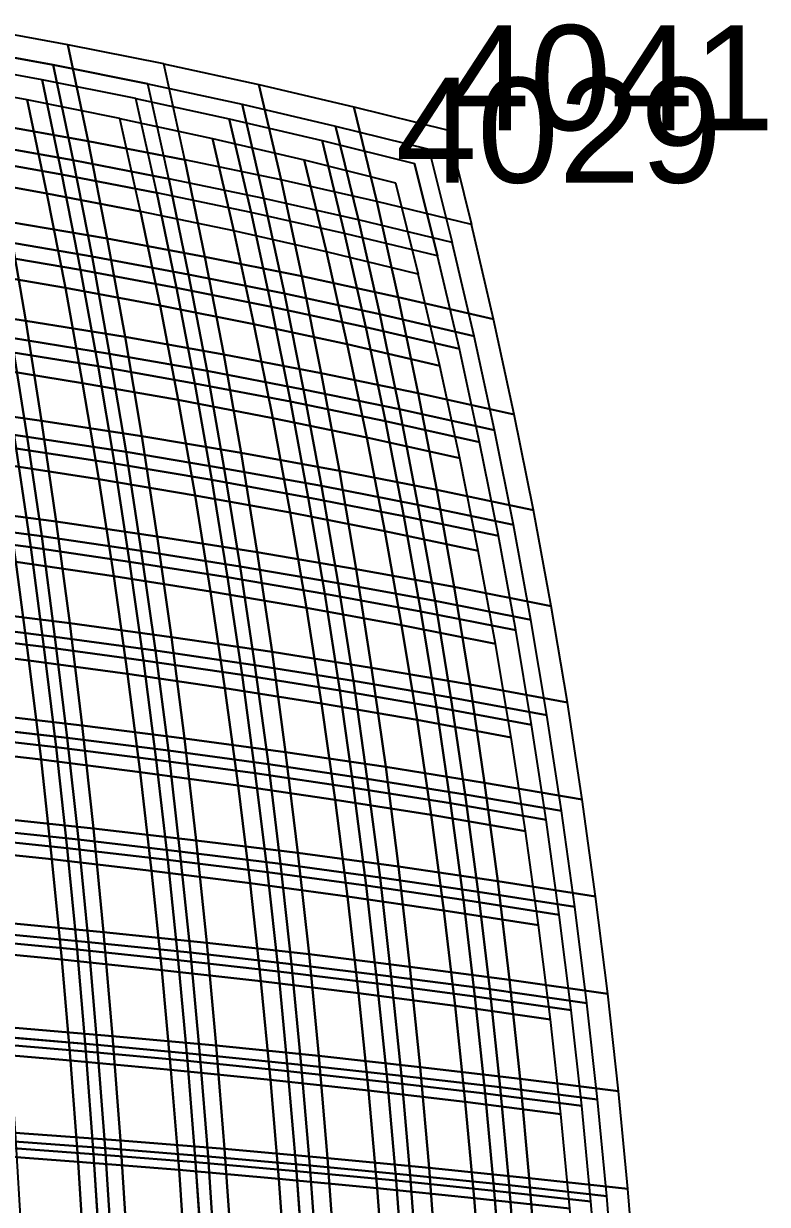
# Model space of a CAD drawing. Extents: x -19.1 to 22, y -19.1 to 19.9.
# Drawn here: x 12.11 to 19.19, y 5.92 to 17.17 of the extents above; entities that cross this region are included whole.
import ezdxf

# ---------------------------------------------------------------- set-up
doc = ezdxf.new("R2010")
doc.units = 0
for name, color, linetype in [('ERRORS', 7, 'CONTINUOUS'), ('LOWERTENDONS', 7, 'CONTINUOUS'), ('TESTBASES', 7, 'CONTINUOUS'), ('UPPERTENDONS', 7, 'CONTINUOUS')]:
    doc.layers.add(name, color=color, linetype=linetype)
doc.styles.get("Standard").update_dxf_attribs({"font": 'ARIAL.TTF', "width": 40, "oblique": 50})

msp = doc.modelspace()

# ---------------------------------------------------------------- linework, layer by layer
at = {"layer": 'LOWERTENDONS'}
for p, q in [((12.288, 16.631, 28.064), (12.477, 15.731, 28.497)), ((13.38, 15.557, 28.181), (13.181, 16.453, 27.764)), ((14.07, 16.26, 27.438), (14.277, 15.369, 27.842)), ((14.954, 16.053, 27.09), (15.168, 15.168, 27.477)), ((16.053, 14.954, 27.09), (15.834, 15.834, 26.718)), ((12.477, 15.731, 28.497), (12.655, 14.821, 28.903)), ((13.567, 14.652, 28.574), (13.38, 15.557, 28.181)), ((14.277, 15.369, 27.842), (14.471, 14.471, 28.221)), ((15.168, 15.168, 27.477), (15.369, 14.277, 27.842)), ((16.26, 14.07, 27.438), (16.053, 14.954, 27.09)), ((12.655, 14.821, 28.903), (12.821, 13.904, 29.283)), ((13.741, 13.741, 28.942), (13.567, 14.652, 28.574)), ((14.471, 14.471, 28.221), (14.652, 13.567, 28.574)), ((15.369, 14.277, 27.842), (15.557, 13.38, 28.181)), ((16.453, 13.181, 27.764), (16.26, 14.07, 27.438)), ((12.821, 13.904, 29.283), (12.977, 12.977, 29.638)), ((13.904, 12.821, 29.283), (13.741, 13.741, 28.942)), ((14.652, 13.567, 28.574), (14.821, 12.655, 28.903)), ((15.557, 13.38, 28.181), (15.731, 12.477, 28.497)), ((16.631, 12.288, 28.064), (16.453, 13.181, 27.764)), ((12.18, 12.18, 30.308), (12.042, 13.121, 29.968)), ((12.977, 12.977, 29.638), (13.121, 12.042, 29.968)), ((14.053, 11.895, 29.601), (13.904, 12.821, 29.283)), ((14.821, 12.655, 28.903), (14.978, 11.738, 29.208)), ((15.731, 12.477, 28.497), (15.892, 11.57, 28.789)), ((16.797, 11.391, 28.343), (16.631, 12.288, 28.064)), ((12.305, 11.231, 30.621), (12.18, 12.18, 30.308)), ((13.121, 12.042, 29.968), (13.254, 11.102, 30.27)), ((14.192, 10.964, 29.893), (14.053, 11.895, 29.601)), ((14.978, 11.738, 29.208), (15.122, 10.815, 29.488)), ((15.892, 11.57, 28.789), (16.041, 10.658, 29.057)), ((16.947, 10.49, 28.599), (16.797, 11.391, 28.343)), ((12.422, 10.277, 30.909), (12.305, 11.231, 30.621)), ((13.254, 11.102, 30.27), (13.375, 10.157, 30.549)), ((14.318, 10.028, 30.16), (14.192, 10.964, 29.893)), ((15.122, 10.815, 29.488), (15.253, 9.889, 29.744)), ((16.041, 10.658, 29.057), (16.176, 9.743, 29.302)), ((17.086, 9.586, 28.833), (16.947, 10.49, 28.599)), ((12.526, 9.316, 31.17), (12.422, 10.277, 30.909)), ((13.375, 10.157, 30.549), (13.485, 9.205, 30.8)), ((14.434, 9.086, 30.403), (14.318, 10.028, 30.16)), ((15.253, 9.889, 29.744), (15.372, 8.959, 29.978)), ((16.176, 9.743, 29.302), (16.299, 8.823, 29.525)), ((17.211, 8.681, 29.045), (17.086, 9.586, 28.833)), ((12.621, 8.349, 31.405), (12.526, 9.316, 31.17)), ((13.485, 9.205, 30.8), (13.585, 8.249, 31.026)), ((14.538, 8.14, 30.62), (14.434, 9.086, 30.403)), ((15.372, 8.959, 29.978), (15.479, 8.025, 30.186)), ((16.299, 8.823, 29.525), (16.408, 7.903, 29.725)), ((17.325, 7.772, 29.234), (17.211, 8.681, 29.045)), ((12.704, 7.378, 31.613), (12.621, 8.349, 31.405)), ((13.585, 8.249, 31.026), (13.672, 7.288, 31.227)), ((14.629, 7.192, 30.815), (14.538, 8.14, 30.62)), ((15.479, 8.025, 30.186), (15.575, 7.087, 30.371)), ((16.408, 7.903, 29.725), (16.505, 6.978, 29.901)), ((17.424, 6.862, 29.403), (17.325, 7.772, 29.234)), ((12.778, 6.402, 31.795), (12.704, 7.378, 31.613)), ((13.672, 7.288, 31.227), (13.75, 6.324, 31.404)), ((14.71, 6.239, 30.983), (14.629, 7.192, 30.815)), ((15.575, 7.087, 30.371), (15.657, 6.149, 30.533)), ((16.505, 6.978, 29.901), (16.591, 6.051, 30.055)), ((17.512, 5.95, 29.549), (17.424, 6.862, 29.403)), ((12.84, 5.423, 31.952), (12.778, 6.402, 31.795)), ((13.75, 6.324, 31.404), (13.816, 5.355, 31.554)), ((14.779, 5.284, 31.127), (14.71, 6.239, 30.983)), ((15.657, 6.149, 30.533), (15.727, 5.206, 30.672)), ((16.591, 6.051, 30.055), (16.664, 5.124, 30.187)), ((17.586, 5.037, 29.675), (17.512, 5.95, 29.549))]:
    msp.add_line(p, q, dxfattribs=at)
at = {"layer": 'TESTBASES'}
for points in [[(12.728, 16.046, 29.069), (12.535, 16.965, 28.628), (11.619, 17.134, 28.912), (11.802, 16.211, 29.367)], [(12.585, 15.866, 28.742), (12.394, 16.774, 28.306), (11.489, 16.941, 28.587), (11.669, 16.029, 29.037)], [(12.585, 15.866, 28.742), (12.394, 16.774, 28.306), (11.489, 16.941, 28.587), (11.669, 16.029, 29.037)], [(13.446, 16.783, 28.321), (12.535, 16.965, 28.628), (12.728, 16.046, 29.069), (13.648, 15.869, 28.747)], [(12.477, 15.731, 28.497), (12.288, 16.631, 28.064), (11.391, 16.797, 28.343), (11.57, 15.892, 28.789)], [(12.477, 15.731, 28.497), (12.288, 16.631, 28.064), (11.391, 16.797, 28.343), (11.57, 15.892, 28.789)], [(13.295, 16.594, 28.002), (12.394, 16.774, 28.306), (12.585, 15.866, 28.742), (13.495, 15.69, 28.424)], [(13.295, 16.594, 28.002), (12.394, 16.774, 28.306), (12.585, 15.866, 28.742), (13.495, 15.69, 28.424)], [(14.353, 16.586, 27.989), (14.563, 15.678, 28.402), (13.648, 15.869, 28.747), (13.446, 16.783, 28.321)], [(12.334, 15.55, 28.17), (12.147, 16.44, 27.742), (11.26, 16.604, 28.018), (11.437, 15.71, 28.459)], [(13.181, 16.453, 27.764), (12.288, 16.631, 28.064), (12.477, 15.731, 28.497), (13.38, 15.557, 28.181)], [(13.181, 16.453, 27.764), (12.288, 16.631, 28.064), (12.477, 15.731, 28.497), (13.38, 15.557, 28.181)], [(14.192, 16.4, 27.674), (14.4, 15.502, 28.082), (13.495, 15.69, 28.424), (13.295, 16.594, 28.002)], [(14.192, 16.4, 27.674), (14.4, 15.502, 28.082), (13.495, 15.69, 28.424), (13.295, 16.594, 28.002)], [(15.254, 16.376, 27.634), (15.473, 15.473, 28.029), (14.563, 15.678, 28.402), (14.353, 16.586, 27.989)], [(13.03, 16.264, 27.445), (12.147, 16.44, 27.742), (12.334, 15.55, 28.17), (13.226, 15.378, 27.858)], [(14.07, 16.26, 27.438), (14.277, 15.369, 27.842), (13.38, 15.557, 28.181), (13.181, 16.453, 27.764)], [(14.07, 16.26, 27.438), (14.277, 15.369, 27.842), (13.38, 15.557, 28.181), (13.181, 16.453, 27.764)], [(15.082, 16.191, 27.323), (15.299, 15.299, 27.714), (14.4, 15.502, 28.082), (14.192, 16.4, 27.674)], [(15.082, 16.191, 27.323), (15.299, 15.299, 27.714), (14.4, 15.502, 28.082), (14.192, 16.4, 27.674)], [(16.152, 16.152, 27.254), (16.376, 15.254, 27.634), (15.473, 15.473, 28.029), (15.254, 16.376, 27.634)], [(12.909, 15.119, 29.483), (12.728, 16.046, 29.069), (11.802, 16.211, 29.367), (11.973, 15.279, 29.795)], [(13.909, 16.073, 27.123), (14.113, 15.193, 27.523), (13.226, 15.378, 27.858), (13.03, 16.264, 27.445)], [(14.954, 16.053, 27.09), (15.168, 15.168, 27.477), (14.277, 15.369, 27.842), (14.07, 16.26, 27.438)], [(14.954, 16.053, 27.09), (15.168, 15.168, 27.477), (14.277, 15.369, 27.842), (14.07, 16.26, 27.438)], [(15.97, 15.97, 26.947), (16.191, 15.082, 27.323), (15.299, 15.299, 27.714), (15.082, 16.191, 27.323)], [(15.97, 15.97, 26.947), (16.191, 15.082, 27.323), (15.299, 15.299, 27.714), (15.082, 16.191, 27.323)], [(12.764, 14.949, 29.151), (12.585, 15.866, 28.742), (11.669, 16.029, 29.037), (11.839, 15.107, 29.46)], [(12.764, 14.949, 29.151), (12.585, 15.866, 28.742), (11.669, 16.029, 29.037), (11.839, 15.107, 29.46)], [(13.839, 14.946, 29.148), (13.648, 15.869, 28.747), (12.728, 16.046, 29.069), (12.909, 15.119, 29.483)], [(14.782, 15.869, 26.779), (14.994, 14.994, 27.162), (14.113, 15.193, 27.523), (13.909, 16.073, 27.123)], [(15.834, 15.834, 26.718), (16.053, 14.954, 27.09), (15.168, 15.168, 27.477), (14.954, 16.053, 27.09)], [(15.834, 15.834, 26.718), (16.053, 14.954, 27.09), (15.168, 15.168, 27.477), (14.954, 16.053, 27.09)], [(12.655, 14.821, 28.903), (12.477, 15.731, 28.497), (11.57, 15.892, 28.789), (11.738, 14.978, 29.208)], [(12.655, 14.821, 28.903), (12.477, 15.731, 28.497), (11.57, 15.892, 28.789), (11.738, 14.978, 29.208)], [(13.683, 14.778, 28.82), (13.495, 15.69, 28.424), (12.585, 15.866, 28.742), (12.764, 14.949, 29.151)], [(13.683, 14.778, 28.82), (13.495, 15.69, 28.424), (12.585, 15.866, 28.742), (12.764, 14.949, 29.151)], [(14.762, 14.762, 28.787), (14.563, 15.678, 28.402), (13.648, 15.869, 28.747), (13.839, 14.946, 29.148)], [(15.652, 15.652, 26.411), (15.869, 14.782, 26.779), (14.994, 14.994, 27.162), (14.782, 15.869, 26.779)], [(12.51, 14.651, 28.571), (12.334, 15.55, 28.17), (11.437, 15.71, 28.459), (11.603, 14.806, 28.873)], [(13.567, 14.652, 28.574), (13.38, 15.557, 28.181), (12.477, 15.731, 28.497), (12.655, 14.821, 28.903)], [(13.567, 14.652, 28.574), (13.38, 15.557, 28.181), (12.477, 15.731, 28.497), (12.655, 14.821, 28.903)], [(14.596, 14.596, 28.464), (14.4, 15.502, 28.082), (13.495, 15.69, 28.424), (13.683, 14.778, 28.82)], [(14.596, 14.596, 28.464), (14.4, 15.502, 28.082), (13.495, 15.69, 28.424), (13.683, 14.778, 28.82)], [(15.678, 14.563, 28.402), (15.473, 15.473, 28.029), (14.563, 15.678, 28.402), (14.762, 14.762, 28.787)], [(13.411, 14.484, 28.246), (13.226, 15.378, 27.858), (12.334, 15.55, 28.17), (12.51, 14.651, 28.571)], [(14.471, 14.471, 28.221), (14.277, 15.369, 27.842), (13.38, 15.557, 28.181), (13.567, 14.652, 28.574)], [(14.471, 14.471, 28.221), (14.277, 15.369, 27.842), (13.38, 15.557, 28.181), (13.567, 14.652, 28.574)], [(11.184, 14.477, 30.493), (12.134, 14.335, 30.195), (11.973, 15.279, 29.795), (11.032, 15.425, 30.081)], [(15.502, 14.4, 28.082), (15.299, 15.299, 27.714), (14.4, 15.502, 28.082), (14.596, 14.596, 28.464)], [(15.502, 14.4, 28.082), (15.299, 15.299, 27.714), (14.4, 15.502, 28.082), (14.596, 14.596, 28.464)], [(16.586, 14.353, 27.989), (16.376, 15.254, 27.634), (15.473, 15.473, 28.029), (15.678, 14.563, 28.402)], [(14.305, 14.305, 27.897), (14.113, 15.193, 27.523), (13.226, 15.378, 27.858), (13.411, 14.484, 28.246)], [(15.369, 14.277, 27.842), (15.168, 15.168, 27.477), (14.277, 15.369, 27.842), (14.471, 14.471, 28.221)], [(15.369, 14.277, 27.842), (15.168, 15.168, 27.477), (14.277, 15.369, 27.842), (14.471, 14.471, 28.221)], [(16.4, 14.192, 27.674), (16.191, 15.082, 27.323), (15.299, 15.299, 27.714), (15.502, 14.4, 28.082)], [(16.4, 14.192, 27.674), (16.191, 15.082, 27.323), (15.299, 15.299, 27.714), (15.502, 14.4, 28.082)], [(12.134, 14.335, 30.195), (13.079, 14.183, 29.871), (12.909, 15.119, 29.483), (11.973, 15.279, 29.795)], [(15.193, 14.113, 27.523), (14.994, 14.994, 27.162), (14.113, 15.193, 27.523), (14.305, 14.305, 27.897)], [(11.998, 14.174, 29.855), (12.931, 14.023, 29.535), (12.764, 14.949, 29.151), (11.839, 15.107, 29.46)], [(11.998, 14.174, 29.855), (12.931, 14.023, 29.535), (12.764, 14.949, 29.151), (11.839, 15.107, 29.46)], [(13.079, 14.183, 29.871), (14.017, 14.017, 29.523), (13.839, 14.946, 29.148), (12.909, 15.119, 29.483)], [(16.26, 14.07, 27.438), (16.053, 14.954, 27.09), (15.168, 15.168, 27.477), (15.369, 14.277, 27.842)], [(16.26, 14.07, 27.438), (16.053, 14.954, 27.09), (15.168, 15.168, 27.477), (15.369, 14.277, 27.842)], [(11.895, 14.053, 29.601), (12.821, 13.904, 29.283), (12.655, 14.821, 28.903), (11.738, 14.978, 29.208)], [(11.895, 14.053, 29.601), (12.821, 13.904, 29.283), (12.655, 14.821, 28.903), (11.738, 14.978, 29.208)], [(16.073, 13.909, 27.123), (15.869, 14.782, 26.779), (14.994, 14.994, 27.162), (15.193, 14.113, 27.523)], [(12.931, 14.023, 29.535), (13.859, 13.859, 29.191), (13.683, 14.778, 28.82), (12.764, 14.949, 29.151)], [(12.931, 14.023, 29.535), (13.859, 13.859, 29.191), (13.683, 14.778, 28.82), (12.764, 14.949, 29.151)], [(14.946, 13.839, 29.148), (14.762, 14.762, 28.787), (13.839, 14.946, 29.148), (14.017, 14.017, 29.523)], [(11.759, 13.892, 29.261), (12.674, 13.744, 28.947), (12.51, 14.651, 28.571), (11.603, 14.806, 28.873)], [(12.821, 13.904, 29.283), (13.741, 13.741, 28.942), (13.567, 14.652, 28.574), (12.655, 14.821, 28.903)], [(12.821, 13.904, 29.283), (13.741, 13.741, 28.942), (13.567, 14.652, 28.574), (12.655, 14.821, 28.903)], [(14.778, 13.683, 28.82), (14.596, 14.596, 28.464), (13.683, 14.778, 28.82), (13.859, 13.859, 29.191)], [(14.778, 13.683, 28.82), (14.596, 14.596, 28.464), (13.683, 14.778, 28.82), (13.859, 13.859, 29.191)], [(15.869, 13.648, 28.747), (15.678, 14.563, 28.402), (14.762, 14.762, 28.787), (14.946, 13.839, 29.148)], [(12.674, 13.744, 28.947), (13.583, 13.583, 28.61), (13.411, 14.484, 28.246), (12.51, 14.651, 28.571)], [(14.652, 13.567, 28.574), (14.471, 14.471, 28.221), (13.567, 14.652, 28.574), (13.741, 13.741, 28.942)], [(14.652, 13.567, 28.574), (14.471, 14.471, 28.221), (13.567, 14.652, 28.574), (13.741, 13.741, 28.942)], [(15.69, 13.495, 28.424), (15.502, 14.4, 28.082), (14.596, 14.596, 28.464), (14.778, 13.683, 28.82)], [(15.69, 13.495, 28.424), (15.502, 14.4, 28.082), (14.596, 14.596, 28.464), (14.778, 13.683, 28.82)], [(16.783, 13.446, 28.321), (16.586, 14.353, 27.989), (15.678, 14.563, 28.402), (15.869, 13.648, 28.747)], [(12.284, 13.384, 30.57), (12.134, 14.335, 30.195), (11.184, 14.477, 30.493), (11.325, 13.52, 30.878)], [(14.484, 13.411, 28.246), (14.305, 14.305, 27.897), (13.411, 14.484, 28.246), (13.583, 13.583, 28.61)], [(15.557, 13.38, 28.181), (15.369, 14.277, 27.842), (14.471, 14.471, 28.221), (14.652, 13.567, 28.574)], [(15.557, 13.38, 28.181), (15.369, 14.277, 27.842), (14.471, 14.471, 28.221), (14.652, 13.567, 28.574)], [(16.594, 13.295, 28.002), (16.4, 14.192, 27.674), (15.502, 14.4, 28.082), (15.69, 13.495, 28.424)], [(16.594, 13.295, 28.002), (16.4, 14.192, 27.674), (15.502, 14.4, 28.082), (15.69, 13.495, 28.424)], [(12.146, 13.233, 30.226), (11.998, 14.174, 29.855), (11.058, 14.314, 30.15), (11.198, 13.368, 30.531)], [(12.146, 13.233, 30.226), (11.998, 14.174, 29.855), (11.058, 14.314, 30.15), (11.198, 13.368, 30.531)], [(13.237, 13.237, 30.233), (13.079, 14.183, 29.871), (12.134, 14.335, 30.195), (12.284, 13.384, 30.57)], [(15.378, 13.226, 27.858), (15.193, 14.113, 27.523), (14.305, 14.305, 27.897), (14.484, 13.411, 28.246)], [(13.089, 13.089, 29.893), (12.931, 14.023, 29.535), (11.998, 14.174, 29.855), (12.146, 13.233, 30.226)], [(13.089, 13.089, 29.893), (12.931, 14.023, 29.535), (11.998, 14.174, 29.855), (12.146, 13.233, 30.226)], [(14.183, 13.079, 29.871), (14.017, 14.017, 29.523), (13.079, 14.183, 29.871), (13.237, 13.237, 30.233)], [(16.453, 13.181, 27.764), (16.26, 14.07, 27.438), (15.369, 14.277, 27.842), (15.557, 13.38, 28.181)], [(16.453, 13.181, 27.764), (16.26, 14.07, 27.438), (15.369, 14.277, 27.842), (15.557, 13.38, 28.181)], [(16.264, 13.03, 27.445), (16.073, 13.909, 27.123), (15.193, 14.113, 27.523), (15.378, 13.226, 27.858)], [(12.977, 12.977, 29.638), (12.821, 13.904, 29.283), (11.895, 14.053, 29.601), (12.042, 13.121, 29.968)], [(12.977, 12.977, 29.638), (12.821, 13.904, 29.283), (11.895, 14.053, 29.601), (12.042, 13.121, 29.968)], [(14.023, 12.931, 29.535), (13.859, 13.859, 29.191), (12.931, 14.023, 29.535), (13.089, 13.089, 29.893)], [(14.023, 12.931, 29.535), (13.859, 13.859, 29.191), (12.931, 14.023, 29.535), (13.089, 13.089, 29.893)], [(15.119, 12.909, 29.483), (14.946, 13.839, 29.148), (14.017, 14.017, 29.523), (14.183, 13.079, 29.871)], [(12.828, 12.828, 29.298), (12.674, 13.744, 28.947), (11.759, 13.892, 29.261), (11.904, 12.97, 29.624)], [(13.904, 12.821, 29.283), (13.741, 13.741, 28.942), (12.821, 13.904, 29.283), (12.977, 12.977, 29.638)], [(13.904, 12.821, 29.283), (13.741, 13.741, 28.942), (12.821, 13.904, 29.283), (12.977, 12.977, 29.638)], [(14.949, 12.764, 29.151), (14.778, 13.683, 28.82), (13.859, 13.859, 29.191), (14.023, 12.931, 29.535)], [(14.949, 12.764, 29.151), (14.778, 13.683, 28.82), (13.859, 13.859, 29.191), (14.023, 12.931, 29.535)], [(16.046, 12.728, 29.069), (15.869, 13.648, 28.747), (14.946, 13.839, 29.148), (15.119, 12.909, 29.483)], [(13.744, 12.674, 28.947), (13.583, 13.583, 28.61), (12.674, 13.744, 28.947), (12.828, 12.828, 29.298)], [(14.821, 12.655, 28.903), (14.652, 13.567, 28.574), (13.741, 13.741, 28.942), (13.904, 12.821, 29.283)], [(14.821, 12.655, 28.903), (14.652, 13.567, 28.574), (13.741, 13.741, 28.942), (13.904, 12.821, 29.283)], [(15.866, 12.585, 28.742), (15.69, 13.495, 28.424), (14.778, 13.683, 28.82), (14.949, 12.764, 29.151)], [(15.866, 12.585, 28.742), (15.69, 13.495, 28.424), (14.778, 13.683, 28.82), (14.949, 12.764, 29.151)], [(16.965, 12.535, 28.628), (16.783, 13.446, 28.321), (15.869, 13.648, 28.747), (16.046, 12.728, 29.069)], [(11.456, 12.552, 31.236), (12.424, 12.424, 30.916), (12.284, 13.384, 30.57), (11.325, 13.52, 30.878)], [(14.651, 12.51, 28.571), (14.484, 13.411, 28.246), (13.583, 13.583, 28.61), (13.744, 12.674, 28.947)], [(15.731, 12.477, 28.497), (15.557, 13.38, 28.181), (14.652, 13.567, 28.574), (14.821, 12.655, 28.903)], [(15.731, 12.477, 28.497), (15.557, 13.38, 28.181), (14.652, 13.567, 28.574), (14.821, 12.655, 28.903)], [(16.774, 12.394, 28.306), (16.594, 13.295, 28.002), (15.69, 13.495, 28.424), (15.866, 12.585, 28.742)], [(16.774, 12.394, 28.306), (16.594, 13.295, 28.002), (15.69, 13.495, 28.424), (15.866, 12.585, 28.742)], [(12.424, 12.424, 30.916), (13.384, 12.284, 30.57), (13.237, 13.237, 30.233), (12.284, 13.384, 30.57)], [(15.55, 12.334, 28.17), (15.378, 13.226, 27.858), (14.484, 13.411, 28.246), (14.651, 12.51, 28.571)], [(11.328, 12.411, 30.885), (12.285, 12.285, 30.569), (12.146, 13.233, 30.226), (11.198, 13.368, 30.531)], [(11.328, 12.411, 30.885), (12.285, 12.285, 30.569), (12.146, 13.233, 30.226), (11.198, 13.368, 30.531)], [(16.631, 12.288, 28.064), (16.453, 13.181, 27.764), (15.557, 13.38, 28.181), (15.731, 12.477, 28.497)], [(16.631, 12.288, 28.064), (16.453, 13.181, 27.764), (15.557, 13.38, 28.181), (15.731, 12.477, 28.497)], [(11.231, 12.305, 30.621), (12.18, 12.18, 30.308), (12.042, 13.121, 29.968), (11.102, 13.254, 30.27)], [(11.231, 12.305, 30.621), (12.18, 12.18, 30.308), (12.042, 13.121, 29.968), (11.102, 13.254, 30.27)], [(12.285, 12.285, 30.569), (13.233, 12.146, 30.226), (13.089, 13.089, 29.893), (12.146, 13.233, 30.226)], [(12.285, 12.285, 30.569), (13.233, 12.146, 30.226), (13.089, 13.089, 29.893), (12.146, 13.233, 30.226)], [(13.384, 12.284, 30.57), (14.335, 12.134, 30.195), (14.183, 13.079, 29.871), (13.237, 13.237, 30.233)], [(16.44, 12.147, 27.742), (16.264, 13.03, 27.445), (15.378, 13.226, 27.858), (15.55, 12.334, 28.17)], [(12.18, 12.18, 30.308), (13.121, 12.042, 29.968), (12.977, 12.977, 29.638), (12.042, 13.121, 29.968)], [(12.18, 12.18, 30.308), (13.121, 12.042, 29.968), (12.977, 12.977, 29.638), (12.042, 13.121, 29.968)], [(13.233, 12.146, 30.226), (14.174, 11.998, 29.855), (14.023, 12.931, 29.535), (13.089, 13.089, 29.893)], [(13.233, 12.146, 30.226), (14.174, 11.998, 29.855), (14.023, 12.931, 29.535), (13.089, 13.089, 29.893)], [(14.335, 12.134, 30.195), (15.279, 11.973, 29.795), (15.119, 12.909, 29.483), (14.183, 13.079, 29.871)], [(12.04, 12.04, 29.96), (12.97, 11.904, 29.624), (12.828, 12.828, 29.298), (11.904, 12.97, 29.624)], [(13.121, 12.042, 29.968), (14.053, 11.895, 29.601), (13.904, 12.821, 29.283), (12.977, 12.977, 29.638)], [(13.121, 12.042, 29.968), (14.053, 11.895, 29.601), (13.904, 12.821, 29.283), (12.977, 12.977, 29.638)], [(12.97, 11.904, 29.624), (13.892, 11.759, 29.261), (13.744, 12.674, 28.947), (12.828, 12.828, 29.298)], [(14.053, 11.895, 29.601), (14.978, 11.738, 29.208), (14.821, 12.655, 28.903), (13.904, 12.821, 29.283)], [(14.053, 11.895, 29.601), (14.978, 11.738, 29.208), (14.821, 12.655, 28.903), (13.904, 12.821, 29.283)], [(14.174, 11.998, 29.855), (15.107, 11.839, 29.46), (14.949, 12.764, 29.151), (14.023, 12.931, 29.535)], [(14.174, 11.998, 29.855), (15.107, 11.839, 29.46), (14.949, 12.764, 29.151), (14.023, 12.931, 29.535)], [(15.279, 11.973, 29.795), (16.211, 11.802, 29.367), (16.046, 12.728, 29.069), (15.119, 12.909, 29.483)], [(15.107, 11.839, 29.46), (16.029, 11.669, 29.037), (15.866, 12.585, 28.742), (14.949, 12.764, 29.151)], [(15.107, 11.839, 29.46), (16.029, 11.669, 29.037), (15.866, 12.585, 28.742), (14.949, 12.764, 29.151)], [(17.134, 11.619, 28.912), (16.965, 12.535, 28.628), (16.046, 12.728, 29.069), (16.211, 11.802, 29.367)], [(13.892, 11.759, 29.261), (14.806, 11.603, 28.873), (14.651, 12.51, 28.571), (13.744, 12.674, 28.947)], [(14.978, 11.738, 29.208), (15.892, 11.57, 28.789), (15.731, 12.477, 28.497), (14.821, 12.655, 28.903)], [(14.978, 11.738, 29.208), (15.892, 11.57, 28.789), (15.731, 12.477, 28.497), (14.821, 12.655, 28.903)], [(12.552, 11.456, 31.236), (12.424, 12.424, 30.916), (11.456, 12.552, 31.236), (11.578, 11.578, 31.566)], [(14.806, 11.603, 28.873), (15.71, 11.437, 28.459), (15.55, 12.334, 28.17), (14.651, 12.51, 28.571)], [(16.941, 11.489, 28.587), (16.774, 12.394, 28.306), (15.866, 12.585, 28.742), (16.029, 11.669, 29.037)], [(16.941, 11.489, 28.587), (16.774, 12.394, 28.306), (15.866, 12.585, 28.742), (16.029, 11.669, 29.037)], [(12.411, 11.328, 30.885), (12.285, 12.285, 30.569), (11.328, 12.411, 30.885), (11.448, 11.448, 31.211)], [(12.411, 11.328, 30.885), (12.285, 12.285, 30.569), (11.328, 12.411, 30.885), (11.448, 11.448, 31.211)], [(13.52, 11.325, 30.878), (13.384, 12.284, 30.57), (12.424, 12.424, 30.916), (12.552, 11.456, 31.236)], [(16.797, 11.391, 28.343), (16.631, 12.288, 28.064), (15.731, 12.477, 28.497), (15.892, 11.57, 28.789)], [(16.797, 11.391, 28.343), (16.631, 12.288, 28.064), (15.731, 12.477, 28.497), (15.892, 11.57, 28.789)], [(12.305, 11.231, 30.621), (12.18, 12.18, 30.308), (11.231, 12.305, 30.621), (11.35, 11.35, 30.945)], [(12.305, 11.231, 30.621), (12.18, 12.18, 30.308), (11.231, 12.305, 30.621), (11.35, 11.35, 30.945)], [(13.368, 11.198, 30.531), (13.233, 12.146, 30.226), (12.285, 12.285, 30.569), (12.411, 11.328, 30.885)], [(13.368, 11.198, 30.531), (13.233, 12.146, 30.226), (12.285, 12.285, 30.569), (12.411, 11.328, 30.885)], [(14.477, 11.184, 30.493), (14.335, 12.134, 30.195), (13.384, 12.284, 30.57), (13.52, 11.325, 30.878)], [(16.604, 11.26, 28.018), (16.44, 12.147, 27.742), (15.55, 12.334, 28.17), (15.71, 11.437, 28.459)], [(12.164, 11.102, 30.27), (12.04, 12.04, 29.96), (11.102, 12.164, 30.27), (11.22, 11.22, 30.59)], [(13.254, 11.102, 30.27), (13.121, 12.042, 29.968), (12.18, 12.18, 30.308), (12.305, 11.231, 30.621)], [(13.254, 11.102, 30.27), (13.121, 12.042, 29.968), (12.18, 12.18, 30.308), (12.305, 11.231, 30.621)], [(14.314, 11.058, 30.15), (14.174, 11.998, 29.855), (13.233, 12.146, 30.226), (13.368, 11.198, 30.531)], [(14.314, 11.058, 30.15), (14.174, 11.998, 29.855), (13.233, 12.146, 30.226), (13.368, 11.198, 30.531)], [(13.102, 10.975, 29.923), (12.97, 11.904, 29.624), (12.04, 12.04, 29.96), (12.164, 11.102, 30.27)], [(14.192, 10.964, 29.893), (14.053, 11.895, 29.601), (13.121, 12.042, 29.968), (13.254, 11.102, 30.27)], [(14.192, 10.964, 29.893), (14.053, 11.895, 29.601), (13.121, 12.042, 29.968), (13.254, 11.102, 30.27)], [(15.425, 11.032, 30.081), (15.279, 11.973, 29.795), (14.335, 12.134, 30.195), (14.477, 11.184, 30.493)], [(15.252, 10.908, 29.742), (15.107, 11.839, 29.46), (14.174, 11.998, 29.855), (14.314, 11.058, 30.15)], [(15.252, 10.908, 29.742), (15.107, 11.839, 29.46), (14.174, 11.998, 29.855), (14.314, 11.058, 30.15)], [(16.363, 10.872, 29.641), (16.211, 11.802, 29.367), (15.279, 11.973, 29.795), (15.425, 11.032, 30.081)], [(14.029, 10.838, 29.55), (13.892, 11.759, 29.261), (12.97, 11.904, 29.624), (13.102, 10.975, 29.923)], [(15.122, 10.815, 29.488), (14.978, 11.738, 29.208), (14.053, 11.895, 29.601), (14.192, 10.964, 29.893)], [(15.122, 10.815, 29.488), (14.978, 11.738, 29.208), (14.053, 11.895, 29.601), (14.192, 10.964, 29.893)], [(16.179, 10.75, 29.307), (16.029, 11.669, 29.037), (15.107, 11.839, 29.46), (15.252, 10.908, 29.742)], [(16.179, 10.75, 29.307), (16.029, 11.669, 29.037), (15.107, 11.839, 29.46), (15.252, 10.908, 29.742)], [(14.948, 10.691, 29.15), (14.806, 11.603, 28.873), (13.892, 11.759, 29.261), (14.029, 10.838, 29.55)], [(16.041, 10.658, 29.057), (15.892, 11.57, 28.789), (14.978, 11.738, 29.208), (15.122, 10.815, 29.488)], [(16.041, 10.658, 29.057), (15.892, 11.57, 28.789), (14.978, 11.738, 29.208), (15.122, 10.815, 29.488)], [(17.288, 10.701, 29.173), (17.134, 11.619, 28.912), (16.211, 11.802, 29.367), (16.363, 10.872, 29.641)], [(15.857, 10.536, 28.724), (15.71, 11.437, 28.459), (14.806, 11.603, 28.873), (14.948, 10.691, 29.15)], [(17.093, 10.58, 28.845), (16.941, 11.489, 28.587), (16.029, 11.669, 29.037), (16.179, 10.75, 29.307)], [(17.093, 10.58, 28.845), (16.941, 11.489, 28.587), (16.029, 11.669, 29.037), (16.179, 10.75, 29.307)], [(12.671, 10.483, 31.529), (12.552, 11.456, 31.236), (11.578, 11.578, 31.566), (11.689, 10.596, 31.869)], [(16.947, 10.49, 28.599), (16.797, 11.391, 28.343), (15.892, 11.57, 28.789), (16.041, 10.658, 29.057)], [(16.947, 10.49, 28.599), (16.797, 11.391, 28.343), (15.892, 11.57, 28.789), (16.041, 10.658, 29.057)], [(12.528, 10.365, 31.175), (12.411, 11.328, 30.885), (11.448, 11.448, 31.211), (11.557, 10.477, 31.51)], [(12.528, 10.365, 31.175), (12.411, 11.328, 30.885), (11.448, 11.448, 31.211), (11.557, 10.477, 31.51)], [(13.644, 10.36, 31.162), (13.52, 11.325, 30.878), (12.552, 11.456, 31.236), (12.671, 10.483, 31.529)], [(16.753, 10.37, 28.271), (16.604, 11.26, 28.018), (15.71, 11.437, 28.459), (15.857, 10.536, 28.724)], [(12.422, 10.277, 30.909), (12.305, 11.231, 30.621), (11.35, 11.35, 30.945), (11.458, 10.387, 31.241)], [(12.422, 10.277, 30.909), (12.305, 11.231, 30.621), (11.35, 11.35, 30.945), (11.458, 10.387, 31.241)], [(13.491, 10.244, 30.811), (13.368, 11.198, 30.531), (12.411, 11.328, 30.885), (12.528, 10.365, 31.175)], [(13.491, 10.244, 30.811), (13.368, 11.198, 30.531), (12.411, 11.328, 30.885), (12.528, 10.365, 31.175)], [(14.606, 10.229, 30.766), (14.477, 11.184, 30.493), (13.52, 11.325, 30.878), (13.644, 10.36, 31.162)], [(12.279, 10.159, 30.554), (12.164, 11.102, 30.27), (11.22, 11.22, 30.59), (11.327, 10.268, 30.883)], [(13.375, 10.157, 30.549), (13.254, 11.102, 30.27), (12.305, 11.231, 30.621), (12.422, 10.277, 30.909)], [(13.375, 10.157, 30.549), (13.254, 11.102, 30.27), (12.305, 11.231, 30.621), (12.422, 10.277, 30.909)], [(14.442, 10.114, 30.42), (14.314, 11.058, 30.15), (13.368, 11.198, 30.531), (13.491, 10.244, 30.811)], [(14.442, 10.114, 30.42), (14.314, 11.058, 30.15), (13.368, 11.198, 30.531), (13.491, 10.244, 30.811)], [(15.559, 10.088, 30.342), (15.425, 11.032, 30.081), (14.477, 11.184, 30.493), (14.606, 10.229, 30.766)], [(13.222, 10.04, 30.198), (13.102, 10.975, 29.923), (12.164, 11.102, 30.27), (12.279, 10.159, 30.554)], [(14.318, 10.028, 30.16), (14.192, 10.964, 29.893), (13.254, 11.102, 30.27), (13.375, 10.157, 30.549)], [(14.318, 10.028, 30.16), (14.192, 10.964, 29.893), (13.254, 11.102, 30.27), (13.375, 10.157, 30.549)], [(15.384, 9.975, 30), (15.252, 10.908, 29.742), (14.314, 11.058, 30.15), (14.442, 10.114, 30.42)], [(15.384, 9.975, 30), (15.252, 10.908, 29.742), (14.314, 11.058, 30.15), (14.442, 10.114, 30.42)], [(16.5, 9.938, 29.891), (16.363, 10.872, 29.641), (15.425, 11.032, 30.081), (15.559, 10.088, 30.342)], [(14.154, 9.913, 29.814), (14.029, 10.838, 29.55), (13.102, 10.975, 29.923), (13.222, 10.04, 30.198)], [(15.253, 9.889, 29.744), (15.122, 10.815, 29.488), (14.192, 10.964, 29.893), (14.318, 10.028, 30.16)], [(15.253, 9.889, 29.744), (15.122, 10.815, 29.488), (14.192, 10.964, 29.893), (14.318, 10.028, 30.16)], [(16.315, 9.827, 29.554), (16.179, 10.75, 29.307), (15.252, 10.908, 29.742), (15.384, 9.975, 30)], [(16.315, 9.827, 29.554), (16.179, 10.75, 29.307), (15.252, 10.908, 29.742), (15.384, 9.975, 30)], [(15.078, 9.776, 29.403), (14.948, 10.691, 29.15), (14.029, 10.838, 29.55), (14.154, 9.913, 29.814)], [(16.176, 9.743, 29.302), (16.041, 10.658, 29.057), (15.122, 10.815, 29.488), (15.253, 9.889, 29.744)], [(16.176, 9.743, 29.302), (16.041, 10.658, 29.057), (15.122, 10.815, 29.488), (15.253, 9.889, 29.744)], [(17.429, 9.779, 29.412), (17.288, 10.701, 29.173), (16.363, 10.872, 29.641), (16.5, 9.938, 29.891)], [(15.99, 9.631, 28.966), (15.857, 10.536, 28.724), (14.948, 10.691, 29.15), (15.078, 9.776, 29.403)], [(17.233, 9.669, 29.081), (17.093, 10.58, 28.845), (16.179, 10.75, 29.307), (16.315, 9.827, 29.554)], [(17.233, 9.669, 29.081), (17.093, 10.58, 28.845), (16.179, 10.75, 29.307), (16.315, 9.827, 29.554)], [(11.79, 9.606, 32.144), (12.777, 9.503, 31.796), (12.671, 10.483, 31.529), (11.689, 10.596, 31.869)], [(17.086, 9.586, 28.833), (16.947, 10.49, 28.599), (16.041, 10.658, 29.057), (16.176, 9.743, 29.302)], [(17.086, 9.586, 28.833), (16.947, 10.49, 28.599), (16.041, 10.658, 29.057), (16.176, 9.743, 29.302)], [(11.657, 9.498, 31.783), (12.634, 9.396, 31.438), (12.528, 10.365, 31.175), (11.557, 10.477, 31.51)], [(11.657, 9.498, 31.783), (12.634, 9.396, 31.438), (12.528, 10.365, 31.175), (11.557, 10.477, 31.51)], [(12.777, 9.503, 31.796), (13.756, 9.389, 31.419), (13.644, 10.36, 31.162), (12.671, 10.483, 31.529)], [(16.89, 9.476, 28.502), (16.753, 10.37, 28.271), (15.857, 10.536, 28.724), (15.99, 9.631, 28.966)], [(11.558, 9.417, 31.512), (12.526, 9.316, 31.17), (12.422, 10.277, 30.909), (11.458, 10.387, 31.241)], [(11.558, 9.417, 31.512), (12.526, 9.316, 31.17), (12.422, 10.277, 30.909), (11.458, 10.387, 31.241)], [(12.634, 9.396, 31.438), (13.601, 9.284, 31.065), (13.491, 10.244, 30.811), (12.528, 10.365, 31.175)], [(12.634, 9.396, 31.438), (13.601, 9.284, 31.065), (13.491, 10.244, 30.811), (12.528, 10.365, 31.175)], [(13.756, 9.389, 31.419), (14.723, 9.269, 31.013), (14.606, 10.229, 30.766), (13.644, 10.36, 31.162)], [(11.425, 9.309, 31.15), (12.382, 9.209, 30.812), (12.279, 10.159, 30.554), (11.327, 10.268, 30.883)], [(12.526, 9.316, 31.17), (13.485, 9.205, 30.8), (13.375, 10.157, 30.549), (12.422, 10.277, 30.909)], [(12.526, 9.316, 31.17), (13.485, 9.205, 30.8), (13.375, 10.157, 30.549), (12.422, 10.277, 30.909)], [(13.601, 9.284, 31.065), (14.558, 9.164, 30.664), (14.442, 10.114, 30.42), (13.491, 10.244, 30.811)], [(13.601, 9.284, 31.065), (14.558, 9.164, 30.664), (14.442, 10.114, 30.42), (13.491, 10.244, 30.811)], [(12.382, 9.209, 30.812), (13.33, 9.099, 30.447), (13.222, 10.04, 30.198), (12.279, 10.159, 30.554)], [(13.485, 9.205, 30.8), (14.434, 9.086, 30.403), (14.318, 10.028, 30.16), (13.375, 10.157, 30.549)], [(13.485, 9.205, 30.8), (14.434, 9.086, 30.403), (14.318, 10.028, 30.16), (13.375, 10.157, 30.549)], [(14.723, 9.269, 31.013), (15.681, 9.139, 30.58), (15.559, 10.088, 30.342), (14.606, 10.229, 30.766)], [(13.33, 9.099, 30.447), (14.268, 8.982, 30.054), (14.154, 9.913, 29.814), (13.222, 10.04, 30.198)], [(14.434, 9.086, 30.403), (15.372, 8.959, 29.978), (15.253, 9.889, 29.744), (14.318, 10.028, 30.16)], [(14.434, 9.086, 30.403), (15.372, 8.959, 29.978), (15.253, 9.889, 29.744), (14.318, 10.028, 30.16)], [(14.558, 9.164, 30.664), (15.505, 9.036, 30.236), (15.384, 9.975, 30), (14.442, 10.114, 30.42)], [(14.558, 9.164, 30.664), (15.505, 9.036, 30.236), (15.384, 9.975, 30), (14.442, 10.114, 30.42)], [(15.681, 9.139, 30.58), (16.626, 9, 30.118), (16.5, 9.938, 29.891), (15.559, 10.088, 30.342)], [(14.268, 8.982, 30.054), (15.196, 8.856, 29.634), (15.078, 9.776, 29.403), (14.154, 9.913, 29.814)], [(15.505, 9.036, 30.236), (16.439, 8.899, 29.779), (16.315, 9.827, 29.554), (15.384, 9.975, 30)], [(15.505, 9.036, 30.236), (16.439, 8.899, 29.779), (16.315, 9.827, 29.554), (15.384, 9.975, 30)], [(17.557, 8.855, 29.629), (17.429, 9.779, 29.412), (16.5, 9.938, 29.891), (16.626, 9, 30.118)], [(15.372, 8.959, 29.978), (16.299, 8.823, 29.525), (16.176, 9.743, 29.302), (15.253, 9.889, 29.744)], [(15.372, 8.959, 29.978), (16.299, 8.823, 29.525), (16.176, 9.743, 29.302), (15.253, 9.889, 29.744)], [(17.36, 8.755, 29.295), (17.233, 9.669, 29.081), (16.315, 9.827, 29.554), (16.439, 8.899, 29.779)], [(17.36, 8.755, 29.295), (17.233, 9.669, 29.081), (16.315, 9.827, 29.554), (16.439, 8.899, 29.779)], [(15.196, 8.856, 29.634), (16.112, 8.722, 29.186), (15.99, 9.631, 28.966), (15.078, 9.776, 29.403)], [(17.211, 8.681, 29.045), (17.086, 9.586, 28.833), (16.176, 9.743, 29.302), (16.299, 8.823, 29.525)], [(17.211, 8.681, 29.045), (17.086, 9.586, 28.833), (16.176, 9.743, 29.302), (16.299, 8.823, 29.525)], [(12.874, 8.516, 32.036), (12.777, 9.503, 31.796), (11.79, 9.606, 32.144), (11.882, 8.611, 32.391)], [(17.014, 8.581, 28.712), (16.89, 9.476, 28.502), (15.99, 9.631, 28.966), (16.112, 8.722, 29.186)], [(12.729, 8.421, 31.676), (12.634, 9.396, 31.438), (11.657, 9.498, 31.783), (11.748, 8.515, 32.027)], [(12.729, 8.421, 31.676), (12.634, 9.396, 31.438), (11.657, 9.498, 31.783), (11.748, 8.515, 32.027)], [(13.858, 8.414, 31.649), (13.756, 9.389, 31.419), (12.777, 9.503, 31.796), (12.874, 8.516, 32.036)], [(12.621, 8.349, 31.405), (12.526, 9.316, 31.17), (11.558, 9.417, 31.512), (11.648, 8.442, 31.753)], [(12.621, 8.349, 31.405), (12.526, 9.316, 31.17), (11.558, 9.417, 31.512), (11.648, 8.442, 31.753)], [(13.702, 8.32, 31.293), (13.601, 9.284, 31.065), (12.634, 9.396, 31.438), (12.729, 8.421, 31.676)], [(13.702, 8.32, 31.293), (13.601, 9.284, 31.065), (12.634, 9.396, 31.438), (12.729, 8.421, 31.676)], [(14.83, 8.304, 31.235), (14.723, 9.269, 31.013), (13.756, 9.389, 31.419), (13.858, 8.414, 31.649)], [(12.476, 8.253, 31.045), (12.382, 9.209, 30.812), (11.425, 9.309, 31.15), (11.514, 8.345, 31.389)], [(13.585, 8.249, 31.026), (13.485, 9.205, 30.8), (12.526, 9.316, 31.17), (12.621, 8.349, 31.405)], [(13.585, 8.249, 31.026), (13.485, 9.205, 30.8), (12.526, 9.316, 31.17), (12.621, 8.349, 31.405)], [(14.663, 8.21, 30.884), (14.558, 9.164, 30.664), (13.601, 9.284, 31.065), (13.702, 8.32, 31.293)], [(14.663, 8.21, 30.884), (14.558, 9.164, 30.664), (13.601, 9.284, 31.065), (13.702, 8.32, 31.293)], [(15.789, 8.186, 30.793), (15.681, 9.139, 30.58), (14.723, 9.269, 31.013), (14.83, 8.304, 31.235)], [(13.429, 8.154, 30.67), (13.33, 9.099, 30.447), (12.382, 9.209, 30.812), (12.476, 8.253, 31.045)], [(14.538, 8.14, 30.62), (14.434, 9.086, 30.403), (13.485, 9.205, 30.8), (13.585, 8.249, 31.026)], [(14.538, 8.14, 30.62), (14.434, 9.086, 30.403), (13.485, 9.205, 30.8), (13.585, 8.249, 31.026)], [(15.612, 8.094, 30.446), (15.505, 9.036, 30.236), (14.558, 9.164, 30.664), (14.663, 8.21, 30.884)], [(15.612, 8.094, 30.446), (15.505, 9.036, 30.236), (14.558, 9.164, 30.664), (14.663, 8.21, 30.884)], [(16.738, 8.061, 30.322), (16.626, 9, 30.118), (15.681, 9.139, 30.58), (15.789, 8.186, 30.793)], [(14.371, 8.047, 30.269), (14.268, 8.982, 30.054), (13.33, 9.099, 30.447), (13.429, 8.154, 30.67)], [(15.479, 8.025, 30.186), (15.372, 8.959, 29.978), (14.434, 9.086, 30.403), (14.538, 8.14, 30.62)], [(15.479, 8.025, 30.186), (15.372, 8.959, 29.978), (14.434, 9.086, 30.403), (14.538, 8.14, 30.62)], [(16.549, 7.971, 29.981), (16.439, 8.899, 29.779), (15.505, 9.036, 30.236), (15.612, 8.094, 30.446)], [(16.549, 7.971, 29.981), (16.439, 8.899, 29.779), (15.505, 9.036, 30.236), (15.612, 8.094, 30.446)], [(17.673, 7.928, 29.821), (17.557, 8.855, 29.629), (16.626, 9, 30.118), (16.738, 8.061, 30.322)], [(15.301, 7.933, 29.84), (15.196, 8.856, 29.634), (14.268, 8.982, 30.054), (14.371, 8.047, 30.269)], [(16.408, 7.903, 29.725), (16.299, 8.823, 29.525), (15.372, 8.959, 29.978), (15.479, 8.025, 30.186)], [(16.408, 7.903, 29.725), (16.299, 8.823, 29.525), (15.372, 8.959, 29.978), (15.479, 8.025, 30.186)], [(17.474, 7.839, 29.486), (17.36, 8.755, 29.295), (16.439, 8.899, 29.779), (16.549, 7.971, 29.981)], [(17.474, 7.839, 29.486), (17.36, 8.755, 29.295), (16.439, 8.899, 29.779), (16.549, 7.971, 29.981)], [(16.22, 7.812, 29.384), (16.112, 8.722, 29.186), (15.196, 8.856, 29.634), (15.301, 7.933, 29.84)], [(17.325, 7.772, 29.234), (17.211, 8.681, 29.045), (16.299, 8.823, 29.525), (16.408, 7.903, 29.725)], [(17.325, 7.772, 29.234), (17.211, 8.681, 29.045), (16.299, 8.823, 29.525), (16.408, 7.903, 29.725)], [(17.126, 7.683, 28.899), (17.014, 8.581, 28.712), (16.112, 8.722, 29.186), (16.22, 7.812, 29.384)], [(11.961, 7.61, 32.612), (12.959, 7.526, 32.248), (12.874, 8.516, 32.036), (11.882, 8.611, 32.391)], [(11.726, 7.461, 31.97), (12.704, 7.378, 31.613), (12.621, 8.349, 31.405), (11.648, 8.442, 31.753)], [(11.726, 7.461, 31.97), (12.704, 7.378, 31.613), (12.621, 8.349, 31.405), (11.648, 8.442, 31.753)], [(11.826, 7.525, 32.245), (12.813, 7.441, 31.885), (12.729, 8.421, 31.676), (11.748, 8.515, 32.027)], [(11.826, 7.525, 32.245), (12.813, 7.441, 31.885), (12.729, 8.421, 31.676), (11.748, 8.515, 32.027)], [(12.959, 7.526, 32.248), (13.946, 7.434, 31.854), (13.858, 8.414, 31.649), (12.874, 8.516, 32.036)], [(11.591, 7.375, 31.603), (12.558, 7.293, 31.25), (12.476, 8.253, 31.045), (11.514, 8.345, 31.389)], [(12.704, 7.378, 31.613), (13.672, 7.288, 31.227), (13.585, 8.249, 31.026), (12.621, 8.349, 31.405)], [(12.704, 7.378, 31.613), (13.672, 7.288, 31.227), (13.585, 8.249, 31.026), (12.621, 8.349, 31.405)], [(12.813, 7.441, 31.885), (13.79, 7.35, 31.496), (13.702, 8.32, 31.293), (12.729, 8.421, 31.676)], [(12.813, 7.441, 31.885), (13.79, 7.35, 31.496), (13.702, 8.32, 31.293), (12.729, 8.421, 31.676)], [(13.946, 7.434, 31.854), (14.923, 7.336, 31.433), (14.83, 8.304, 31.235), (13.858, 8.414, 31.649)], [(12.558, 7.293, 31.25), (13.515, 7.204, 30.869), (13.429, 8.154, 30.67), (12.476, 8.253, 31.045)], [(13.672, 7.288, 31.227), (14.629, 7.192, 30.815), (14.538, 8.14, 30.62), (13.585, 8.249, 31.026)], [(13.672, 7.288, 31.227), (14.629, 7.192, 30.815), (14.538, 8.14, 30.62), (13.585, 8.249, 31.026)], [(13.79, 7.35, 31.496), (14.755, 7.253, 31.08), (14.663, 8.21, 30.884), (13.702, 8.32, 31.293)], [(13.79, 7.35, 31.496), (14.755, 7.253, 31.08), (14.663, 8.21, 30.884), (13.702, 8.32, 31.293)], [(14.755, 7.253, 31.08), (15.709, 7.148, 30.633), (15.612, 8.094, 30.446), (14.663, 8.21, 30.884)], [(14.755, 7.253, 31.08), (15.709, 7.148, 30.633), (15.612, 8.094, 30.446), (14.663, 8.21, 30.884)], [(14.923, 7.336, 31.433), (15.887, 7.23, 30.981), (15.789, 8.186, 30.793), (14.83, 8.304, 31.235)], [(13.515, 7.204, 30.869), (14.461, 7.109, 30.461), (14.371, 8.047, 30.269), (13.429, 8.154, 30.67)], [(14.629, 7.192, 30.815), (15.575, 7.087, 30.371), (15.479, 8.025, 30.186), (14.538, 8.14, 30.62)], [(14.629, 7.192, 30.815), (15.575, 7.087, 30.371), (15.479, 8.025, 30.186), (14.538, 8.14, 30.62)], [(15.887, 7.23, 30.981), (16.837, 7.118, 30.502), (16.738, 8.061, 30.322), (15.789, 8.186, 30.793)], [(14.461, 7.109, 30.461), (15.396, 7.006, 30.023), (15.301, 7.933, 29.84), (14.371, 8.047, 30.269)], [(15.575, 7.087, 30.371), (16.505, 6.978, 29.901), (16.408, 7.903, 29.725), (15.479, 8.025, 30.186)], [(15.575, 7.087, 30.371), (16.505, 6.978, 29.901), (16.408, 7.903, 29.725), (15.479, 8.025, 30.186)], [(15.709, 7.148, 30.633), (16.647, 7.038, 30.158), (16.549, 7.971, 29.981), (15.612, 8.094, 30.446)], [(15.709, 7.148, 30.633), (16.647, 7.038, 30.158), (16.549, 7.971, 29.981), (15.612, 8.094, 30.446)], [(17.774, 7, 29.994), (17.673, 7.928, 29.821), (16.738, 8.061, 30.322), (16.837, 7.118, 30.502)], [(15.396, 7.006, 30.023), (16.316, 6.898, 29.558), (16.22, 7.812, 29.384), (15.301, 7.933, 29.84)], [(17.424, 6.862, 29.403), (17.325, 7.772, 29.234), (16.408, 7.903, 29.725), (16.505, 6.978, 29.901)], [(17.424, 6.862, 29.403), (17.325, 7.772, 29.234), (16.408, 7.903, 29.725), (16.505, 6.978, 29.901)], [(17.574, 6.921, 29.656), (17.474, 7.839, 29.486), (16.549, 7.971, 29.981), (16.647, 7.038, 30.158)], [(17.574, 6.921, 29.656), (17.474, 7.839, 29.486), (16.549, 7.971, 29.981), (16.647, 7.038, 30.158)], [(17.224, 6.783, 29.066), (17.126, 7.683, 28.899), (16.22, 7.812, 29.384), (16.316, 6.898, 29.558)], [(13.034, 6.531, 32.433), (12.959, 7.526, 32.248), (11.961, 7.61, 32.612), (12.032, 6.605, 32.805)], [(12.778, 6.402, 31.795), (12.704, 7.378, 31.613), (11.726, 7.461, 31.97), (11.795, 6.475, 32.159)], [(12.778, 6.402, 31.795), (12.704, 7.378, 31.613), (11.726, 7.461, 31.97), (11.795, 6.475, 32.159)], [(12.888, 6.458, 32.068), (12.813, 7.441, 31.885), (11.826, 7.525, 32.245), (11.897, 6.531, 32.436)], [(12.888, 6.458, 32.068), (12.813, 7.441, 31.885), (11.826, 7.525, 32.245), (11.897, 6.531, 32.436)], [(13.868, 6.378, 31.675), (13.79, 7.35, 31.496), (12.813, 7.441, 31.885), (12.888, 6.458, 32.068)], [(13.868, 6.378, 31.675), (13.79, 7.35, 31.496), (12.813, 7.441, 31.885), (12.888, 6.458, 32.068)], [(14.026, 6.451, 32.035), (13.946, 7.434, 31.854), (12.959, 7.526, 32.248), (13.034, 6.531, 32.433)], [(15.005, 6.364, 31.605), (14.923, 7.336, 31.433), (13.946, 7.434, 31.854), (14.026, 6.451, 32.035)], [(12.631, 6.329, 31.43), (12.558, 7.293, 31.25), (11.591, 7.375, 31.603), (11.66, 6.401, 31.79)], [(13.75, 6.324, 31.404), (13.672, 7.288, 31.227), (12.704, 7.378, 31.613), (12.778, 6.402, 31.795)], [(13.75, 6.324, 31.404), (13.672, 7.288, 31.227), (12.704, 7.378, 31.613), (12.778, 6.402, 31.795)], [(14.836, 6.292, 31.249), (14.755, 7.253, 31.08), (13.79, 7.35, 31.496), (13.868, 6.378, 31.675)], [(14.836, 6.292, 31.249), (14.755, 7.253, 31.08), (13.79, 7.35, 31.496), (13.868, 6.378, 31.675)], [(15.971, 6.272, 31.146), (15.887, 7.23, 30.981), (14.923, 7.336, 31.433), (15.005, 6.364, 31.605)], [(13.592, 6.251, 31.044), (13.515, 7.204, 30.869), (12.558, 7.293, 31.25), (12.631, 6.329, 31.43)], [(14.541, 6.167, 30.627), (14.461, 7.109, 30.461), (13.515, 7.204, 30.869), (13.592, 6.251, 31.044)], [(14.71, 6.239, 30.983), (14.629, 7.192, 30.815), (13.672, 7.288, 31.227), (13.75, 6.324, 31.404)], [(14.71, 6.239, 30.983), (14.629, 7.192, 30.815), (13.672, 7.288, 31.227), (13.75, 6.324, 31.404)], [(15.791, 6.201, 30.796), (15.709, 7.148, 30.633), (14.755, 7.253, 31.08), (14.836, 6.292, 31.249)], [(15.791, 6.201, 30.796), (15.709, 7.148, 30.633), (14.755, 7.253, 31.08), (14.836, 6.292, 31.249)], [(16.925, 6.173, 30.658), (16.837, 7.118, 30.502), (15.887, 7.23, 30.981), (15.971, 6.272, 31.146)], [(15.477, 6.078, 30.183), (15.396, 7.006, 30.023), (14.461, 7.109, 30.461), (14.541, 6.167, 30.627)], [(15.657, 6.149, 30.533), (15.575, 7.087, 30.371), (14.629, 7.192, 30.815), (14.71, 6.239, 30.983)], [(15.657, 6.149, 30.533), (15.575, 7.087, 30.371), (14.629, 7.192, 30.815), (14.71, 6.239, 30.983)], [(16.591, 6.051, 30.055), (16.505, 6.978, 29.901), (15.575, 7.087, 30.371), (15.657, 6.149, 30.533)], [(16.591, 6.051, 30.055), (16.505, 6.978, 29.901), (15.575, 7.087, 30.371), (15.657, 6.149, 30.533)], [(16.734, 6.104, 30.314), (16.647, 7.038, 30.158), (15.709, 7.148, 30.633), (15.791, 6.201, 30.796)], [(16.734, 6.104, 30.314), (16.647, 7.038, 30.158), (15.709, 7.148, 30.633), (15.791, 6.201, 30.796)], [(17.864, 6.07, 30.142), (17.774, 7, 29.994), (16.837, 7.118, 30.502), (16.925, 6.173, 30.658)], [(16.401, 5.982, 29.71), (16.316, 6.898, 29.558), (15.396, 7.006, 30.023), (15.477, 6.078, 30.183)], [(17.512, 5.95, 29.549), (17.424, 6.862, 29.403), (16.505, 6.978, 29.901), (16.591, 6.051, 30.055)], [(17.512, 5.95, 29.549), (17.424, 6.862, 29.403), (16.505, 6.978, 29.901), (16.591, 6.051, 30.055)], [(17.663, 6.001, 29.803), (17.574, 6.921, 29.656), (16.647, 7.038, 30.158), (16.734, 6.104, 30.314)], [(17.663, 6.001, 29.803), (17.574, 6.921, 29.656), (16.647, 7.038, 30.158), (16.734, 6.104, 30.314)], [(17.311, 5.882, 29.21), (17.224, 6.783, 29.066), (16.316, 6.898, 29.558), (16.401, 5.982, 29.71)], [(11.956, 5.533, 32.598), (12.951, 5.47, 32.227), (12.888, 6.458, 32.068), (11.897, 6.531, 32.436)], [(11.956, 5.533, 32.598), (12.951, 5.47, 32.227), (12.888, 6.458, 32.068), (11.897, 6.531, 32.436)], [(12.092, 5.596, 32.969), (13.098, 5.532, 32.593), (13.034, 6.531, 32.433), (12.032, 6.605, 32.805)], [(13.098, 5.532, 32.593), (14.093, 5.463, 32.188), (14.026, 6.451, 32.035), (13.034, 6.531, 32.433)], [(11.854, 5.486, 32.32), (12.84, 5.423, 31.952), (12.778, 6.402, 31.795), (11.795, 6.475, 32.159)], [(11.854, 5.486, 32.32), (12.84, 5.423, 31.952), (12.778, 6.402, 31.795), (11.795, 6.475, 32.159)], [(12.951, 5.47, 32.227), (13.934, 5.402, 31.826), (13.868, 6.378, 31.675), (12.888, 6.458, 32.068)], [(12.951, 5.47, 32.227), (13.934, 5.402, 31.826), (13.868, 6.378, 31.675), (12.888, 6.458, 32.068)], [(14.093, 5.463, 32.188), (15.075, 5.39, 31.752), (15.005, 6.364, 31.605), (14.026, 6.451, 32.035)], [(11.718, 5.423, 31.949), (12.693, 5.361, 31.585), (12.631, 6.329, 31.43), (11.66, 6.401, 31.79)], [(12.693, 5.361, 31.585), (13.657, 5.294, 31.192), (13.592, 6.251, 31.044), (12.631, 6.329, 31.43)], [(12.84, 5.423, 31.952), (13.816, 5.355, 31.554), (13.75, 6.324, 31.404), (12.778, 6.402, 31.795)], [(12.84, 5.423, 31.952), (13.816, 5.355, 31.554), (13.75, 6.324, 31.404), (12.778, 6.402, 31.795)], [(13.816, 5.355, 31.554), (14.779, 5.284, 31.127), (14.71, 6.239, 30.983), (13.75, 6.324, 31.404)], [(13.816, 5.355, 31.554), (14.779, 5.284, 31.127), (14.71, 6.239, 30.983), (13.75, 6.324, 31.404)], [(13.934, 5.402, 31.826), (14.906, 5.329, 31.395), (14.836, 6.292, 31.249), (13.868, 6.378, 31.675)], [(13.934, 5.402, 31.826), (14.906, 5.329, 31.395), (14.836, 6.292, 31.249), (13.868, 6.378, 31.675)], [(15.075, 5.39, 31.752), (16.043, 5.31, 31.288), (15.971, 6.272, 31.146), (15.005, 6.364, 31.605)], [(13.657, 5.294, 31.192), (14.609, 5.223, 30.77), (14.541, 6.167, 30.627), (13.592, 6.251, 31.044)], [(14.779, 5.284, 31.127), (15.727, 5.206, 30.672), (15.657, 6.149, 30.533), (14.71, 6.239, 30.983)], [(14.779, 5.284, 31.127), (15.727, 5.206, 30.672), (15.657, 6.149, 30.533), (14.71, 6.239, 30.983)], [(14.906, 5.329, 31.395), (15.863, 5.251, 30.936), (15.791, 6.201, 30.796), (14.836, 6.292, 31.249)], [(14.906, 5.329, 31.395), (15.863, 5.251, 30.936), (15.791, 6.201, 30.796), (14.836, 6.292, 31.249)], [(15.863, 5.251, 30.936), (16.808, 5.168, 30.447), (16.734, 6.104, 30.314), (15.791, 6.201, 30.796)], [(15.863, 5.251, 30.936), (16.808, 5.168, 30.447), (16.734, 6.104, 30.314), (15.791, 6.201, 30.796)], [(16.043, 5.31, 31.288), (16.999, 5.227, 30.794), (16.925, 6.173, 30.658), (15.971, 6.272, 31.146)], [(14.609, 5.223, 30.77), (15.547, 5.146, 30.32), (15.477, 6.078, 30.183), (14.541, 6.167, 30.627)], [(15.547, 5.146, 30.32), (16.473, 5.065, 29.841), (16.401, 5.982, 29.71), (15.477, 6.078, 30.183)], [(15.727, 5.206, 30.672), (16.664, 5.124, 30.187), (16.591, 6.051, 30.055), (15.657, 6.149, 30.533)], [(15.727, 5.206, 30.672), (16.664, 5.124, 30.187), (16.591, 6.051, 30.055), (15.657, 6.149, 30.533)], [(17.737, 5.08, 29.93), (17.663, 6.001, 29.803), (16.734, 6.104, 30.314), (16.808, 5.168, 30.447)], [(17.737, 5.08, 29.93), (17.663, 6.001, 29.803), (16.734, 6.104, 30.314), (16.808, 5.168, 30.447)], [(17.939, 5.138, 30.27), (17.864, 6.07, 30.142), (16.925, 6.173, 30.658), (16.999, 5.227, 30.794)], [(17.384, 4.979, 29.334), (17.311, 5.882, 29.21), (16.401, 5.982, 29.71), (16.473, 5.065, 29.841)], [(17.586, 5.037, 29.675), (17.512, 5.95, 29.549), (16.591, 6.051, 30.055), (16.664, 5.124, 30.187)], [(17.586, 5.037, 29.675), (17.512, 5.95, 29.549), (16.591, 6.051, 30.055), (16.664, 5.124, 30.187)]]:
    msp.add_3dface(points, dxfattribs=at)
at = {"layer": 'UPPERTENDONS'}
for p, q in [((11.489, 16.941, 28.587), (12.394, 16.774, 28.306)), ((12.394, 16.774, 28.306), (13.295, 16.594, 28.002)), ((13.295, 16.594, 28.002), (14.192, 16.4, 27.674)), ((14.192, 16.4, 27.674), (15.082, 16.191, 27.323)), ((15.082, 16.191, 27.323), (15.97, 15.97, 26.947)), ((12.585, 15.866, 28.742), (11.669, 16.029, 29.037)), ((13.495, 15.69, 28.424), (12.585, 15.866, 28.742)), ((14.4, 15.502, 28.082), (13.495, 15.69, 28.424)), ((15.299, 15.299, 27.714), (14.4, 15.502, 28.082)), ((16.191, 15.082, 27.323), (15.299, 15.299, 27.714)), ((12.764, 14.949, 29.151), (11.839, 15.107, 29.46)), ((13.683, 14.778, 28.82), (12.764, 14.949, 29.151)), ((14.596, 14.596, 28.464), (13.683, 14.778, 28.82)), ((15.502, 14.4, 28.082), (14.596, 14.596, 28.464)), ((16.4, 14.192, 27.674), (15.502, 14.4, 28.082)), ((11.998, 14.174, 29.855), (12.931, 14.023, 29.535)), ((12.931, 14.023, 29.535), (13.859, 13.859, 29.191)), ((13.859, 13.859, 29.191), (14.778, 13.683, 28.82)), ((14.778, 13.683, 28.82), (15.69, 13.495, 28.424)), ((15.69, 13.495, 28.424), (16.594, 13.295, 28.002)), ((12.146, 13.233, 30.226), (11.198, 13.368, 30.531)), ((13.089, 13.089, 29.893), (12.146, 13.233, 30.226)), ((14.023, 12.931, 29.535), (13.089, 13.089, 29.893)), ((14.949, 12.764, 29.151), (14.023, 12.931, 29.535)), ((15.866, 12.585, 28.742), (14.949, 12.764, 29.151)), ((16.774, 12.394, 28.306), (15.866, 12.585, 28.742)), ((11.328, 12.411, 30.885), (12.285, 12.285, 30.569)), ((12.285, 12.285, 30.569), (13.233, 12.146, 30.226)), ((13.233, 12.146, 30.226), (14.174, 11.998, 29.855)), ((14.174, 11.998, 29.855), (15.107, 11.839, 29.46)), ((15.107, 11.839, 29.46), (16.029, 11.669, 29.037)), ((16.029, 11.669, 29.037), (16.941, 11.489, 28.587)), ((12.411, 11.328, 30.885), (11.448, 11.448, 31.211)), ((13.368, 11.198, 30.531), (12.411, 11.328, 30.885)), ((14.314, 11.058, 30.15), (13.368, 11.198, 30.531)), ((15.252, 10.908, 29.742), (14.314, 11.058, 30.15)), ((16.179, 10.75, 29.307), (15.252, 10.908, 29.742)), ((17.093, 10.58, 28.845), (16.179, 10.75, 29.307)), ((11.557, 10.477, 31.51), (12.528, 10.365, 31.175)), ((12.528, 10.365, 31.175), (13.491, 10.244, 30.811)), ((13.491, 10.244, 30.811), (14.442, 10.114, 30.42)), ((14.442, 10.114, 30.42), (15.384, 9.975, 30)), ((15.384, 9.975, 30), (16.315, 9.827, 29.554)), ((16.315, 9.827, 29.554), (17.233, 9.669, 29.081)), ((12.634, 9.396, 31.438), (11.657, 9.498, 31.783)), ((13.601, 9.284, 31.065), (12.634, 9.396, 31.438)), ((14.558, 9.164, 30.664), (13.601, 9.284, 31.065)), ((15.505, 9.036, 30.236), (14.558, 9.164, 30.664)), ((16.439, 8.899, 29.779), (15.505, 9.036, 30.236)), ((17.36, 8.755, 29.295), (16.439, 8.899, 29.779)), ((11.748, 8.515, 32.027), (12.729, 8.421, 31.676)), ((12.729, 8.421, 31.676), (13.702, 8.32, 31.293)), ((13.702, 8.32, 31.293), (14.663, 8.21, 30.884)), ((14.663, 8.21, 30.884), (15.612, 8.094, 30.446)), ((15.612, 8.094, 30.446), (16.549, 7.971, 29.981)), ((16.549, 7.971, 29.981), (17.474, 7.839, 29.486)), ((12.813, 7.441, 31.885), (11.826, 7.525, 32.245)), ((13.79, 7.35, 31.496), (12.813, 7.441, 31.885)), ((14.755, 7.253, 31.08), (13.79, 7.35, 31.496)), ((15.709, 7.148, 30.633), (14.755, 7.253, 31.08)), ((16.647, 7.038, 30.158), (15.709, 7.148, 30.633)), ((17.574, 6.921, 29.656), (16.647, 7.038, 30.158)), ((11.897, 6.531, 32.436), (12.888, 6.458, 32.068)), ((12.888, 6.458, 32.068), (13.868, 6.378, 31.675)), ((13.868, 6.378, 31.675), (14.836, 6.292, 31.249)), ((14.836, 6.292, 31.249), (15.791, 6.201, 30.796)), ((15.791, 6.201, 30.796), (16.734, 6.104, 30.314)), ((16.734, 6.104, 30.314), (17.663, 6.001, 29.803))]:
    msp.add_line(p, q, dxfattribs=at)

# ---------------------------------------------------------------- texts
at = {"layer": 'ERRORS'}
for s, p in [('4041', (16.152, 16.152, 27.254)), ('4029', (15.652, 15.652, 26.411))]:
    msp.add_text(s, height=1, dxfattribs=at).set_placement(p)

doc.saveas('drawing.dxf')
